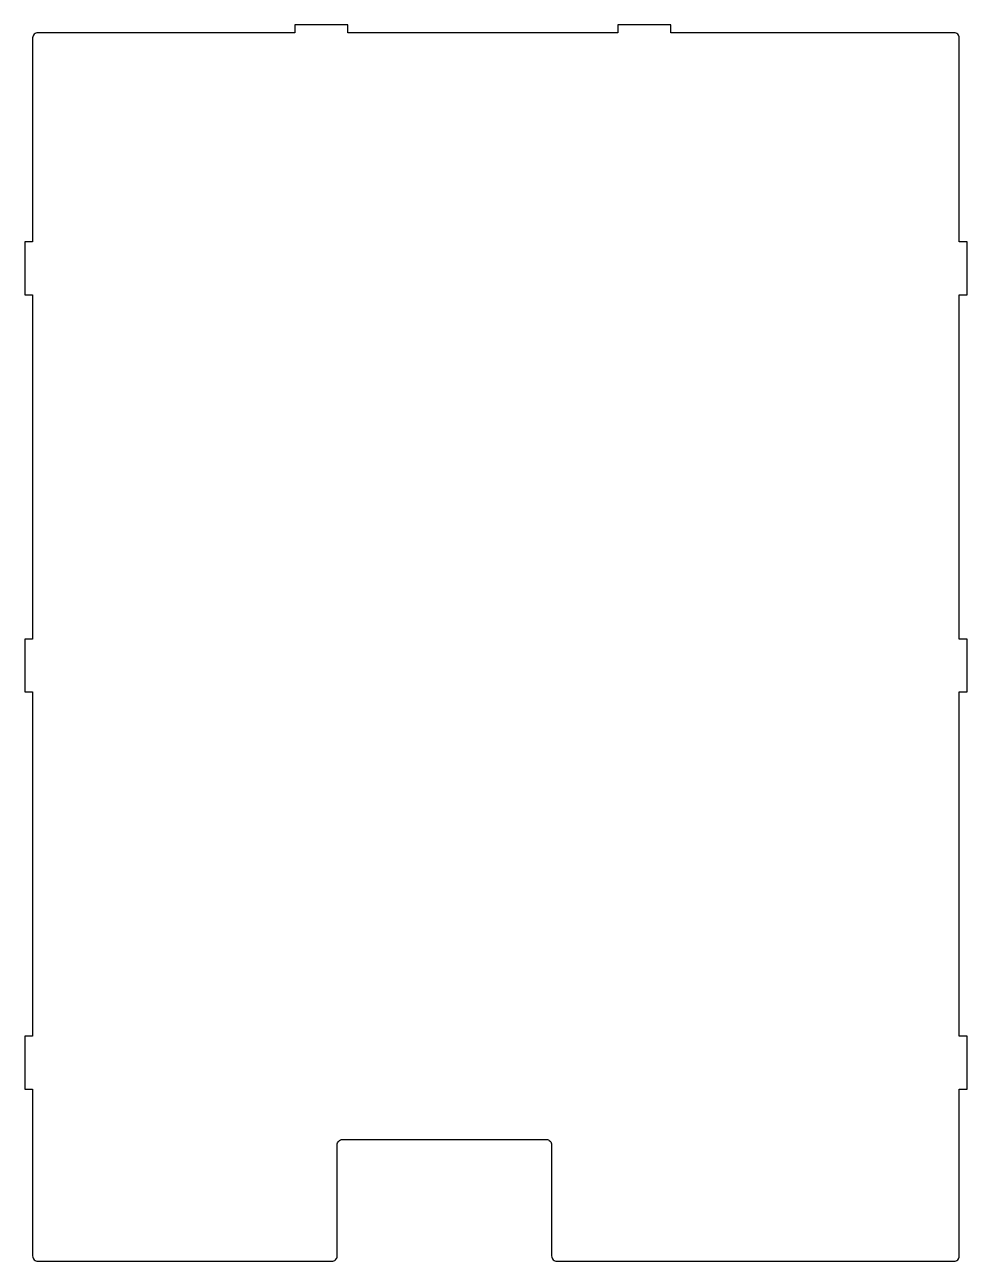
# Model space of a CAD drawing. Header units: millimetres. Extents: x -23 to 333, y 4 to 471.
import ezdxf

# ---------------------------------------------------------------- set-up
doc = ezdxf.new("R2010")
doc.units = ezdxf.units.MM
doc.layers.get('0').update_dxf_attribs({"linetype": 'CONTINUOUS'})

msp = doc.modelspace()

# ---------------------------------------------------------------- linework, layer by layer
msp.add_lwpolyline([(176.04, 47.75), (176.04, 5.75, 0.414214), (178.04, 3.75), (328.02, 3.75, 0.414214), (330.02, 5.75), (330.02, 68.75), (333.02, 68.75), (333.02, 88.75), (330.02, 88.75), (330.02, 218.75), (333.02, 218.75), (333.02, 238.75), (330.02, 238.75), (330.02, 368.75), (333.02, 368.75), (333.02, 388.75), (330.02, 388.75), (330.02, 465.75, 0.414214), (328.02, 467.75), (221.02, 467.75), (221.02, 470.75), (201.02, 470.75), (201.02, 467.75), (99.02, 467.75), (99.02, 470.75), (79.02, 470.75), (79.02, 467.75), (-17.98, 467.75, 0.414214), (-19.98, 465.75), (-19.98, 388.75), (-22.98, 388.75), (-22.98, 368.75), (-19.98, 368.75), (-19.98, 238.75), (-22.98, 238.75), (-22.98, 218.75), (-19.98, 218.75), (-19.98, 88.75), (-22.98, 88.75), (-22.98, 68.75), (-19.98, 68.75), (-19.98, 5.75, 0.414214), (-17.98, 3.75), (93.04, 3.75, 0.414214), (95.04, 5.75), (95.04, 47.75, -0.414214), (97.04, 49.75), (174.04, 49.75, -0.414214)], format="xyb", close=True)

doc.saveas('drawing.dxf')
